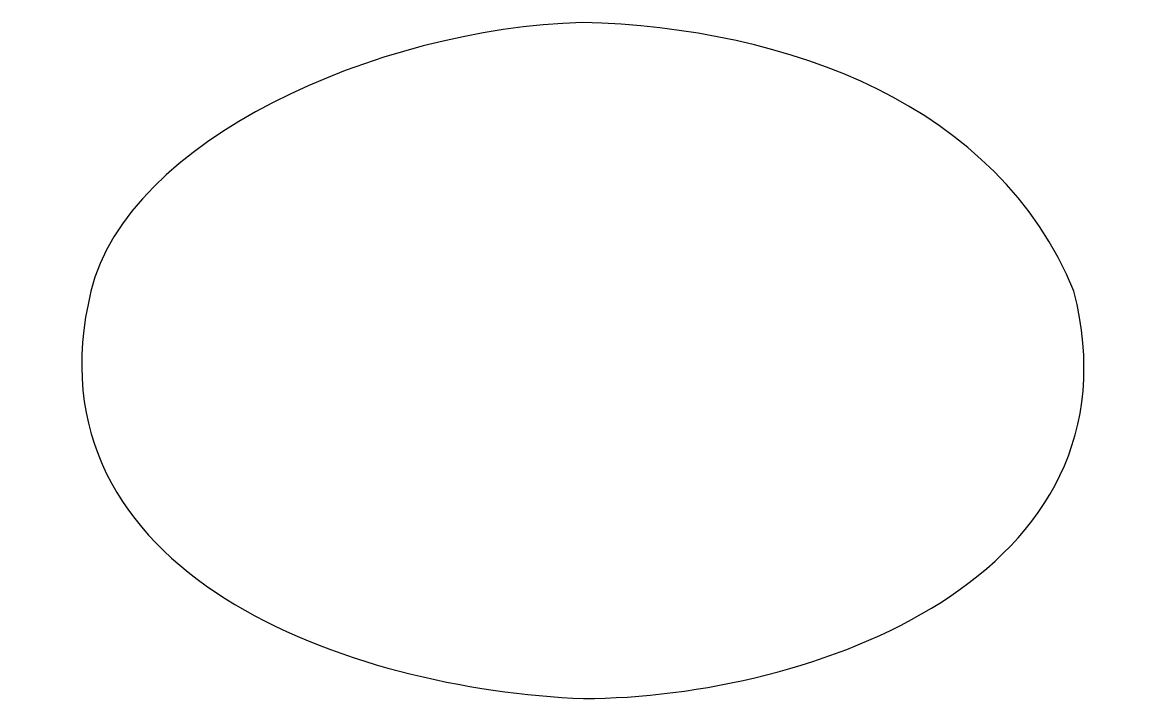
# Model space of a CAD drawing. Header units: centimetres. Extents: x -6.9 to 5.8, y 0.1 to 7.8.
import ezdxf

# ---------------------------------------------------------------- set-up
doc = ezdxf.new("R2010")
doc.units = ezdxf.units.CM
doc.header["$MEASUREMENT"] = 0
doc.layers.add('Layer 1', color=7, linetype='Continuous')

msp = doc.modelspace()

# ---------------------------------------------------------------- linework, layer by layer
at = {"layer": 'Layer 1', "color": 31}
msp.add_open_spline([(-0.60189, 7.75952), (1.74215, 7.70152), (4.092, 6.82017), (4.95358, 4.72377), (4.95358, 4.72377), (5.7745, 1.48836), (1.98405, 0.1245), (-0.58883, 0.11965), (-0.58883, 0.11965), (-3.19919, 0.22058), (-6.93193, 1.50295), (-6.15824, 4.72377), (-6.15824, 4.72377), (-5.75069, 6.42035), (-2.94596, 7.68924), (-0.6019, 7.75952), (-0.6019, 7.75952), (-0.6019, 7.75952), (-0.60189, 7.75952), (-0.60189, 7.75952)], degree=3, knots=[0, 0, 0, 0, 0.16666667, 0.16666667, 0.16666667, 0.16666667, 0.33333333, 0.33333333, 0.33333333, 0.33333333, 0.5, 0.5, 0.5, 0.5, 0.66666667, 0.66666667, 0.66666667, 0.66666667, 1, 1, 1, 1], dxfattribs=at)

doc.saveas('drawing.dxf')
